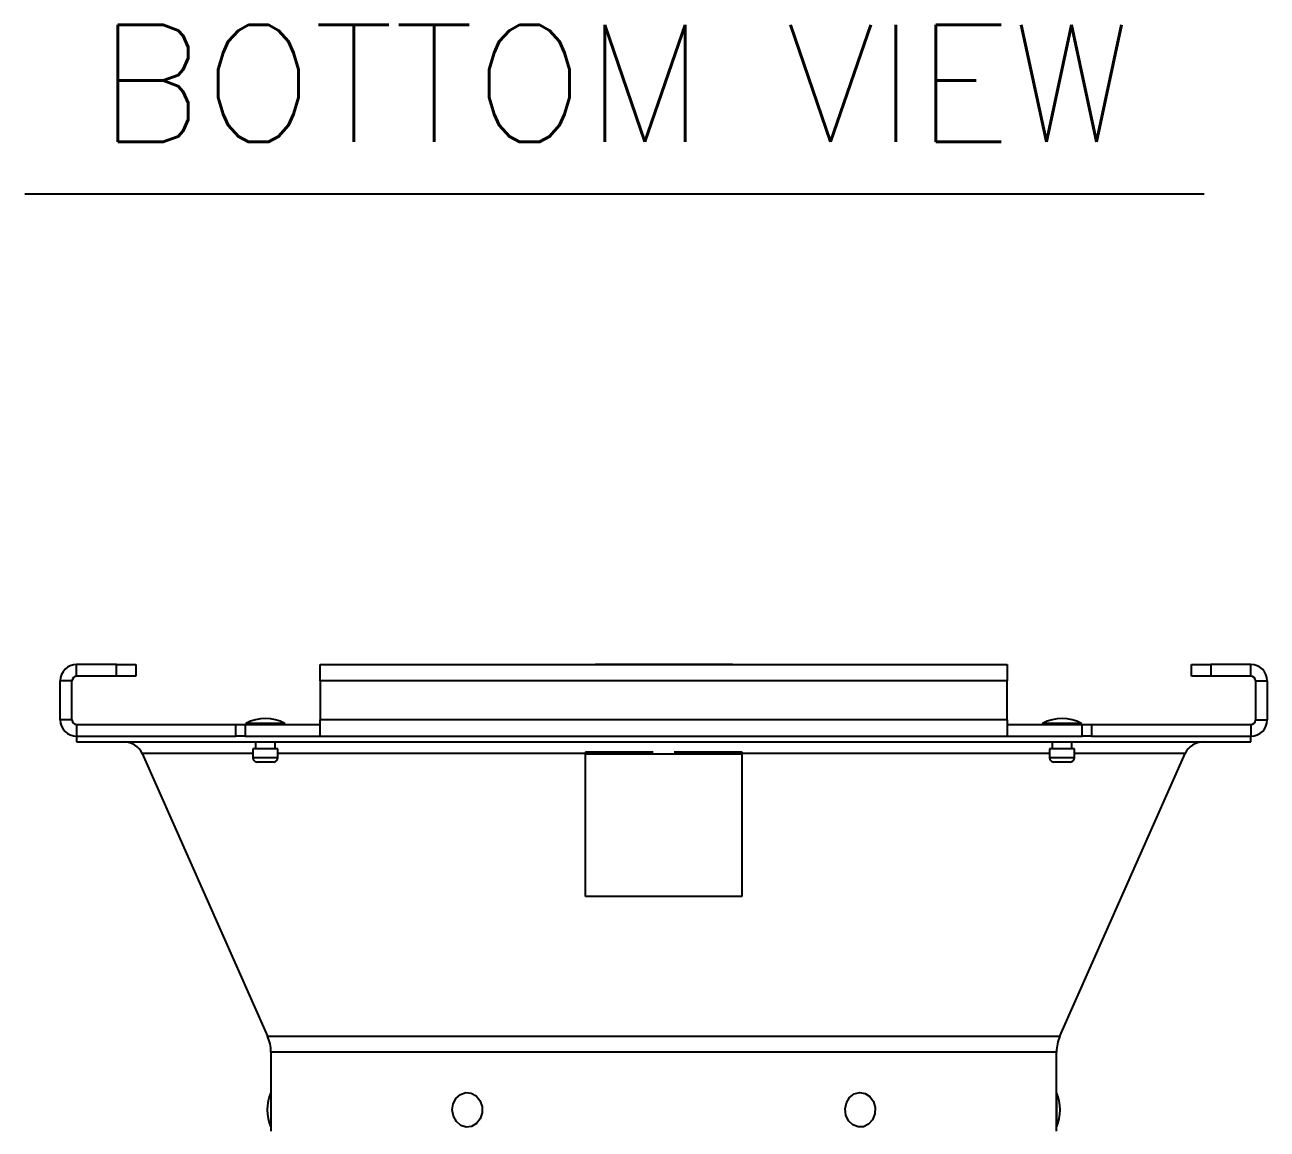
# Model space of a CAD drawing. Extents: x 17.1 to 113.1, y 3.8 to 84.5.
# Drawn here: x 50.18 to 58.14, y 20.29 to 27.36 of the extents above; entities that cross this region are included whole.
import ezdxf
from ezdxf.enums import TextEntityAlignment as Align

# ---------------------------------------------------------------- set-up
doc = ezdxf.new("R2010")
doc.units = 0
doc.header["$MEASUREMENT"] = 0
doc.layers.add('OBJECT', color=7, linetype='CONTINUOUS')
doc.styles.get("Standard").update_dxf_attribs({"font": 'SIMPLEX'})

msp = doc.modelspace()

# ---------------------------------------------------------------- linework, layer by layer
at = {"layer": 'OBJECT', "color": 1}
msp.add_line((50.1804, 26.2797), (57.7347, 26.2797), dxfattribs=at)
at = {"layer": 'OBJECT'}
for p, q in [((50.5122, 23.1899), (50.5122, 23.2648)), ((50.7672, 23.2648), (50.5122, 23.2648)), ((50.7672, 23.1899), (50.7672, 23.2648)), ((50.7672, 23.2648), (50.8922, 23.2648)), ((50.8922, 23.2648), (50.8922, 23.1899)), ((52.0722, 23.1599), (52.0722, 23.2648)), ((52.0722, 23.2648), (56.4722, 23.2648)), ((53.8312, 23.2648), (53.8347, 23.2649)), ((53.9597, 23.2649), (53.8347, 23.2649)), ((54.5847, 23.2649), (53.9597, 23.2649)), ((53.9597, 23.2648), (53.9597, 23.2649)), ((54.7097, 23.2649), (54.5847, 23.2649)), ((54.5847, 23.2648), (54.5847, 23.2649)), ((54.7133, 23.2648), (54.7097, 23.2649)), ((56.4722, 23.2648), (56.4722, 23.1599)), ((57.6522, 23.1899), (57.6522, 23.2648)), ((57.6522, 23.2648), (57.7772, 23.2648)), ((57.7772, 23.2648), (57.7772, 23.1899)), ((58.0322, 23.2648), (57.7772, 23.2648)), ((58.0322, 23.1899), (58.0322, 23.2648)), ((50.4822, 23.1599), (50.4073, 23.1599)), ((50.4073, 22.9098), (50.4073, 23.1599)), ((50.4822, 22.9098), (50.4822, 23.1599)), ((50.7672, 23.1899), (50.5122, 23.1899)), ((50.8922, 23.1899), (50.7672, 23.1899)), ((52.0722, 23.1599), (52.0722, 22.9098)), ((56.4722, 23.1599), (52.0722, 23.1599)), ((56.4722, 22.9098), (56.4722, 23.1599)), ((57.7772, 23.1899), (57.6522, 23.1899)), ((58.0322, 23.1899), (57.7772, 23.1899)), ((58.0622, 23.1599), (58.1371, 23.1599)), ((58.0622, 23.1599), (58.0622, 22.9098)), ((58.1371, 23.1599), (58.1371, 22.9098)), ((50.4822, 22.9098), (50.4073, 22.9098)), ((50.5122, 22.8798), (50.5122, 22.8049)), ((50.5122, 22.8798), (51.5316, 22.8798)), ((51.5316, 22.8049), (51.5316, 22.8798)), ((51.5316, 22.8798), (51.5914, 22.8798)), ((51.5914, 22.8798), (51.5914, 22.8049)), ((51.5914, 22.8798), (52.0722, 22.8798)), ((51.596, 22.8874), (51.596, 22.8798)), ((51.6667, 22.8874), (51.596, 22.8874)), ((51.846, 22.8874), (51.6667, 22.8874)), ((51.846, 22.8798), (51.846, 22.8874)), ((56.4722, 22.9098), (52.0722, 22.9098)), ((52.0722, 22.8049), (52.0722, 22.9098)), ((56.4722, 22.9098), (56.4722, 22.8049)), ((56.4722, 22.8798), (56.9531, 22.8798)), ((56.6985, 22.8874), (56.6985, 22.8798)), ((56.9485, 22.8874), (56.6985, 22.8874)), ((56.9485, 22.8798), (56.9485, 22.8874)), ((56.9531, 22.8049), (56.9531, 22.8798)), ((56.9531, 22.8798), (57.0128, 22.8798)), ((57.0128, 22.8798), (57.0128, 22.8049)), ((57.0128, 22.8798), (58.0322, 22.8798)), ((58.0322, 22.8798), (58.0322, 22.8049)), ((58.0622, 22.9098), (58.1371, 22.9098)), ((50.5122, 22.8049), (50.5122, 22.7689)), ((50.5122, 22.8049), (51.5316, 22.8049)), ((50.5122, 22.7689), (58.0322, 22.7689)), ((51.5914, 22.8049), (51.5316, 22.8049)), ((51.5914, 22.8049), (52.0722, 22.8049)), ((51.6585, 22.7689), (51.6585, 22.7238)), ((51.7835, 22.7238), (51.7835, 22.7689)), ((52.0722, 22.8049), (56.4722, 22.8049)), ((56.4722, 22.8049), (56.9531, 22.8049)), ((56.761, 22.7689), (56.761, 22.7238)), ((56.886, 22.7238), (56.886, 22.7689)), ((57.0128, 22.8049), (56.9531, 22.8049)), ((57.0128, 22.8049), (58.0322, 22.8049)), ((58.0322, 22.7689), (58.0322, 22.8049)), ((50.9318, 22.6946), (51.7348, 20.8843)), ((51.641, 22.6946), (50.9318, 22.6946)), ((51.641, 22.7238), (51.641, 22.6688)), ((51.6862, 22.7238), (51.641, 22.7238)), ((51.801, 22.7238), (51.6862, 22.7238)), ((51.801, 22.6688), (51.801, 22.7238)), ((53.7722, 22.6946), (51.801, 22.6946)), ((53.7722, 22.7057), (53.7722, 22.6935)), ((53.7722, 22.7057), (54.2052, 22.7057)), ((53.7722, 22.6935), (54.7722, 22.6935)), ((53.7722, 21.7794), (53.7722, 22.6935)), ((54.3392, 22.7057), (54.7722, 22.7057)), ((54.7722, 22.7057), (54.7722, 22.6935)), ((56.7435, 22.6946), (54.7722, 22.6946)), ((54.7722, 22.6935), (54.7722, 21.7794)), ((56.7435, 22.7238), (56.7435, 22.6688)), ((56.9035, 22.7238), (56.7435, 22.7238)), ((56.8097, 20.8843), (57.6127, 22.6946)), ((56.9035, 22.6688), (56.9035, 22.7238)), ((57.6127, 22.6946), (56.9035, 22.6946)), ((51.641, 22.6688), (51.6862, 22.6688)), ((51.776, 22.6392), (51.666, 22.6392)), ((51.6862, 22.6688), (51.801, 22.6688)), ((56.7435, 22.6688), (56.9035, 22.6688)), ((56.7931, 22.6392), (56.7685, 22.6392)), ((56.8785, 22.6392), (56.7931, 22.6392)), ((54.7722, 21.7794), (53.7722, 21.7794)), ((51.7348, 20.8843), (56.8097, 20.8843)), ((51.7562, 20.7829), (51.7562, 20.5238)), ((56.7882, 20.7829), (51.7562, 20.7829)), ((56.7882, 20.4826), (56.7882, 20.7829)), ((51.7563, 20.5226), (51.7563, 20.3032)), ((56.7887, 20.3019), (56.7887, 20.5239)), ((51.7562, 20.3021), (51.7562, 20.2759)), ((56.7882, 20.2759), (56.7882, 20.3424))]:
    msp.add_line(p, q, dxfattribs=at)
at = {"layer": 'OBJECT', "flags": 128}
for points in [[(53.1087, 20.4346), (53.1091, 20.3938), (53.0967, 20.3556), (53.0732, 20.3251), (53.0418, 20.3065), (53.0066, 20.3023), (52.9725, 20.313), (52.9441, 20.3372), (52.9252, 20.3716), (52.9183, 20.4117), (52.9244, 20.4518), (52.9426, 20.4868), (52.9706, 20.5117), (53.0044, 20.5233), (53.0396, 20.52), (53.0714, 20.5023), (53.0955, 20.4724), (53.1087, 20.4346)], [(55.624, 20.3867), (55.6095, 20.3495), (55.5843, 20.3209), (55.5519, 20.3047), (55.5166, 20.3031), (55.4832, 20.3164), (55.4562, 20.3427), (55.4392, 20.3784), (55.4346, 20.4189), (55.443, 20.4585), (55.4631, 20.492), (55.4924, 20.5148), (55.5269, 20.5238), (55.5618, 20.5179), (55.5926, 20.4978), (55.6149, 20.4662), (55.6259, 20.4274), (55.624, 20.3867)]]:
    msp.add_lwpolyline(points, dxfattribs=at)
at = {"layer": 'OBJECT'}
for centre, radius, start, end in [((50.5122, 23.1599), 0.1049, 90, 180), ((58.0322, 23.1599), 0.1049, 0, 90), ((50.5122, 23.1599), 0.03, 90, 180), ((58.0322, 23.1599), 0.03, 0, 90), ((51.721, 22.6461), 0.2717, 62.61209, 117.38791), ((56.8235, 22.6461), 0.2717, 62.61209, 117.38791), ((50.5122, 22.9098), 0.1049, 180, 270), ((50.5122, 22.9098), 0.03, 180, 270), ((58.0322, 22.9098), 0.1049, 270, 0), ((58.0322, 22.9098), 0.03, 270, 0), ((50.8175, 22.6439), 0.125, 23.91967, 90), ((57.7269, 22.6439), 0.125, 90, 156.08033), ((51.671, 22.6688), 0.03, 180, 260.40593), ((51.771, 22.6688), 0.03, 279.59407, 0), ((56.7735, 22.6688), 0.03, 180, 260.40593), ((56.8735, 22.6688), 0.03, 279.59407, 0), ((51.5062, 20.7829), 0.25, 0, 23.91967), ((57.0382, 20.7829), 0.25, 156.08033, 180), ((52.0133, 20.4129), 0.28, 156.64122, 203.35878), ((59.3049, 20.4129), 2.5176, 178.41501, 181.60466), ((56.5317, 20.4129), 0.28, 336.64122, 23.35878)]:
    msp.add_arc(centre, radius, start, end, dxfattribs=at)

# ---------------------------------------------------------------- texts
at = {"layer": 'OBJECT', "color": 1}
msp.add_text('BOTTOM VIEW', height=0.75, dxfattribs=at).set_placement((53.9586, 26.6111), align=Align.CENTER)

doc.saveas('drawing.dxf')
